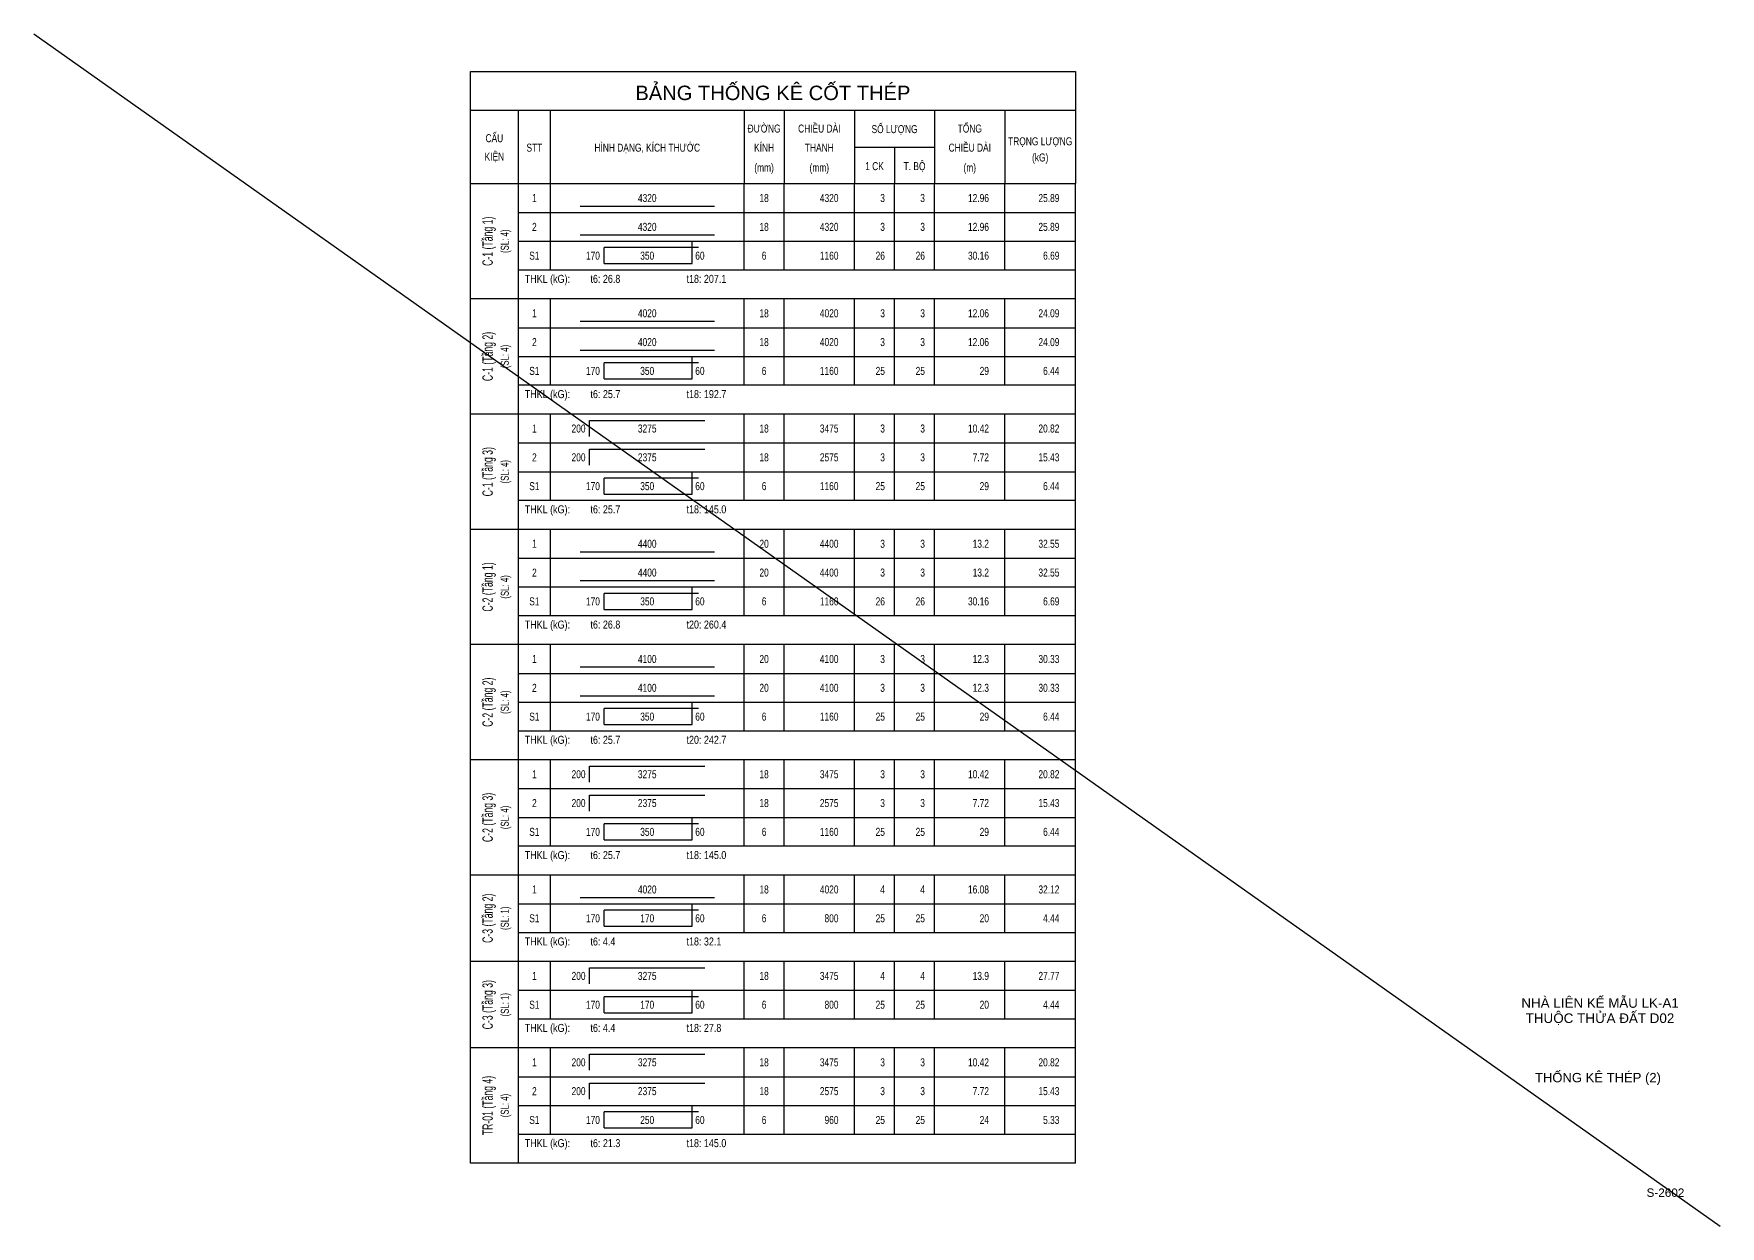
# Model space of a CAD drawing. Header units: millimetres. Extents: x -529861 to -223882, y -171969 to 61504.
# Drawn here: x -470681 to -438149, y -171969 to -148965 of the extents above; entities that cross this region are included whole.
import ezdxf
from ezdxf.enums import TextEntityAlignment as Align

# ---------------------------------------------------------------- set-up
doc = ezdxf.new("R2010")
doc.units = ezdxf.units.MM
doc.header["$LTSCALE"] = 5000
doc.layers.add('G-ANNO-TTLB', color=7, linetype='Continuous', lineweight=18)
for name, color, linetype in [('KCS_BORDER', 3, 'Continuous'), ('KCS_STEEL', 4, 'Continuous'), ('KCS_TEXT_BANVE_SO', 1, 'Continuous'), ('KCS_TEXT_BANVE_TEN', 162, 'Continuous'), ('KCS_TEXT_SLCK', 3, 'Continuous'), ('KCS_TEXT_TCK', 4, 'Continuous'), ('KCS_THONGKE', 2, 'Continuous'), ('KCS_THONGKE_THIN', 5, 'Continuous')]:
    doc.layers.add(name, color=color, linetype=linetype)
doc.layers.add('KCS_Plotter', color=11, linetype='Continuous', plot=False)
doc.styles.add('Arial_13', font='arial.ttf', dxfattribs={"height": 2.5})
doc.styles.add('Arial_14', font='arial.ttf', dxfattribs={"height": 2.5})
doc.styles.add('KCS_BIGTEXT', font='arial.ttf', dxfattribs={"width": 0.75})
doc.styles.add('KCS_SMTEXT', font='arial.ttf', dxfattribs={"width": 0.7})

# ---------------------------------------------------------------- blocks, each defined once
blk = doc.blocks.new('TK_2')
at = {"layer": 'KCS_STEEL'}
blk.add_line((19.25, 2), (61.25, 2), dxfattribs=at)
at = {"layer": 'KCS_THONGKE'}
for p, q in [((-15, 0), (-15, 9)), ((0, 0), (0, 9)), ((10, 0), (10, 9)), ((70.5, 0), (70.5, 9)), ((83, 0), (83, 9)), ((105, 0), (105, 9)), ((117.5, 0), (117.5, 9)), ((130, 0), (130, 9)), ((152, 0), (152, 9)), ((174, 0), (174, 9))]:
    blk.add_line(p, q, dxfattribs=at)
at = {"layer": 'KCS_THONGKE_THIN'}
blk.add_line((0, 0), (174, 0), dxfattribs=at)
at = {"layer": 'KCS_THONGKE', "style": 'KCS_SMTEXT', "width": 0.75}
for tag, p in [('SH', (5, 4.5)), ('L2', (40.25, 4.5)), ('DK', (76.75, 4.5))]:
    blk.add_attdef(tag, text='', height=2.5, dxfattribs=at).set_placement(p, align=Align.MIDDLE)
for tag, p in [('DAI', (100, 4.5)), ('SL1', (114.5, 4.5)), ('SLA', (127, 4.5)), ('DT', (147, 4.5)), ('TL', (169, 4.5))]:
    blk.add_attdef(tag, text='', height=2.5, dxfattribs=at).set_placement(p, align=Align.MIDDLE_RIGHT)
blk = doc.blocks.new('TK_14')
at = {"layer": 'KCS_STEEL'}
for p, q in [((56.25, 7), (26.75, 7)), ((26.75, 2), (26.75, 7)), ((54.25, 2), (54.25, 9)), ((26.75, 2), (54.25, 2))]:
    blk.add_line(p, q, dxfattribs=at)
at = {"layer": 'KCS_THONGKE'}
for p, q in [((-15, 0), (-15, 9)), ((0, 0), (0, 9)), ((10, 0), (10, 9)), ((70.5, 0), (70.5, 9)), ((83, 0), (83, 9)), ((105, 0), (105, 9)), ((117.5, 0), (117.5, 9)), ((130, 0), (130, 9)), ((152, 0), (152, 9)), ((174, 0), (174, 9))]:
    blk.add_line(p, q, dxfattribs=at)
at = {"layer": 'KCS_THONGKE_THIN'}
blk.add_line((174, 0), (0, 0), dxfattribs=at)
at = {"layer": 'KCS_THONGKE', "style": 'KCS_SMTEXT', "width": 0.75}
for tag, p in [('SH', (5, 4.5)), ('L2', (40.25, 4.5)), ('DK', (76.75, 4.5))]:
    blk.add_attdef(tag, text='', height=2.5, dxfattribs=at).set_placement(p, align=Align.MIDDLE)
for tag, p in [('L1', (25.47, 4.5)), ('DAI', (100, 4.5)), ('SL1', (114.5, 4.5)), ('SLA', (127, 4.5)), ('DT', (147, 4.5)), ('TL', (169, 4.5))]:
    blk.add_attdef(tag, text='', height=2.5, dxfattribs=at).set_placement(p, align=Align.MIDDLE_RIGHT)
blk.add_attdef('M', text='', height=2.5, dxfattribs=at).set_placement((55.25, 4.5), align=Align.MIDDLE_LEFT)
blk = doc.blocks.new('CTK_THKL2')
at = {"layer": 'KCS_THONGKE'}
for p, q in [((-15, 0), (-15, 9)), ((0, 0), (0, 9)), ((174, 0), (174, 9)), ((174, 0), (-15, 0))]:
    blk.add_line(p, q, dxfattribs=at)
at = {"layer": 'KCS_BORDER', "color": 5, "style": 'KCS_SMTEXT', "width": 0.7}
blk.add_attdef('TYPE', (85.49, -1.5), '', height=0.025, rotation=90, dxfattribs=at)
at = {"layer": 'KCS_THONGKE', "style": 'KCS_SMTEXT', "width": 0.8}
blk.add_text('THKL (kG):', height=2.5, dxfattribs=at).set_placement((2, 5))
for tag, p in [('TL1', (22.52, 5)), ('TL2', (52.52, 5)), ('TL3', (82.52, 5)), ('TL4', (112.52, 5)), ('TL5', (143.44, 5)), ('TL6', (22.52, 1)), ('TL7', (52.52, 1)), ('TL8', (82.52, 1)), ('TL9', (112.52, 1)), ('TL10', (143.44, 1))]:
    blk.add_attdef(tag, p, '', height=2.5, dxfattribs=at)
blk = doc.blocks.new('TK_6')
at = {"layer": 'KCS_STEEL'}
for p, q in [((22.25, 2), (22.25, 7)), ((22.25, 7), (58.25, 7))]:
    blk.add_line(p, q, dxfattribs=at)
at = {"layer": 'KCS_THONGKE'}
for p, q in [((-15, 0), (-15, 9)), ((0, 0), (0, 9)), ((10, 0), (10, 9)), ((70.5, 0), (70.5, 9)), ((83, 0), (83, 9)), ((105, 0), (105, 9)), ((117.5, 0), (117.5, 9)), ((130, 0), (130, 9)), ((152, 0), (152, 9)), ((174, 0), (174, 9))]:
    blk.add_line(p, q, dxfattribs=at)
at = {"layer": 'KCS_THONGKE_THIN'}
blk.add_line((0, 0), (174, 0), dxfattribs=at)
at = {"layer": 'KCS_THONGKE', "style": 'KCS_SMTEXT', "width": 0.75}
for tag, p in [('SH', (5, 4.5)), ('L2', (40.25, 4.5)), ('DK', (76.75, 4.5))]:
    blk.add_attdef(tag, text='', height=2.5, dxfattribs=at).set_placement(p, align=Align.MIDDLE)
for tag, p in [('L1', (20.98, 4.5)), ('DAI', (100, 4.5)), ('SL1', (114.5, 4.5)), ('SLA', (127, 4.5)), ('DT', (147, 4.5)), ('TL', (169, 4.5))]:
    blk.add_attdef(tag, text='', height=2.5, dxfattribs=at).set_placement(p, align=Align.MIDDLE_RIGHT)
blk = doc.blocks.new('THONGKE_TITLE')
at = {"layer": 'KCS_THONGKE'}
for p, q in [((0, -35), (0, 0)), ((0, 0), (189, 0)), ((189, 0), (189, -35)), ((0, -12), (189, -12)), ((15, -35), (15, -12)), ((25, -35), (25, -12)), ((85.5, -12), (85.5, -35)), ((98, -12), (98, -35)), ((120, -12), (120, -35)), ((145, -12), (145, -35)), ((167, -12), (167, -35)), ((120, -23.56), (145, -23.56)), ((132.5, -23.56), (132.5, -35)), ((0, -35), (189, -35))]:
    blk.add_line(p, q, dxfattribs=at)
at = {"layer": 'KCS_THONGKE', "color": 4, "style": 'KCS_BIGTEXT'}
blk.add_text('BẢNG THỐNG KÊ CỐT THÉP', height=4.5, dxfattribs=at).set_placement((94.5, -6), align=Align.MIDDLE)
at = {"layer": 'KCS_THONGKE', "style": 'KCS_SMTEXT', "width": 0.75}
for s, p in [('CHIỀU DÀI', (109, -19.04)), ('TỔNG', (156, -19.04)), ('CẤU', (7.5, -22.06)), ('ĐƯỜNG', (91.75, -19.04)), ('SỐ LƯỢNG', (132.5, -19.22)), ('TRỌNG LƯỢNG', (178, -23.03)), ('KIỆN', (7.5, -27.84)), ('STT', (20, -25.01)), ('HÌNH DẠNG, KÍCH THƯỚC', (55.25, -25.01)), ('KÍNH', (91.75, -25.01)), ('THANH', (109, -25.01)), ('CHIỀU DÀI', (156, -25.01)), ('(kG)', (178, -28.08)), ('(mm)', (91.75, -31.24)), ('(mm)', (109, -31.24)), ('1 CK', (126.25, -30.79)), ('T. BỘ', (138.75, -30.79)), ('(m)', (156, -31.24))]:
    blk.add_text(s, height=2.5, dxfattribs=at).set_placement(p, align=Align.CENTER)

msp = doc.modelspace()

# ---------------------------------------------------------------- linework, layer by layer
at = {"layer": 'KCS_Plotter', "linetype": 'ByBlock', "ltscale": 1500}
msp.add_line((-470680.77, -148964.82), (-438149.14, -171969.32), dxfattribs=at)

# ---------------------------------------------------------------- block references
at = {"layer": 'KCS_THONGKE', "xscale": 61.75, "yscale": 61.75, "zscale": 61.75}
msp.add_blockref('THONGKE_TITLE', (-462258.54, -149695.21), dxfattribs=at)
at = {"layer": 'KCS_THONGKE', "linetype": 'ByBlock', "xscale": 61.74999999999999, "yscale": 61.74999999999999, "zscale": 61.74999999999999}
for name, p, values in [('TK_2', (-461332.29, -152412.21), {'L2': '4320', 'TL': '25.89', 'DT': '12.96', 'SLA': '3', 'SL1': '3', 'DAI': '4320', 'DK': '18', 'SH': '1'}), ('TK_2', (-461332.29, -152967.96), {'L2': '4320', 'TL': '25.89', 'DT': '12.96', 'SLA': '3', 'SL1': '3', 'DAI': '4320', 'DK': '18', 'SH': '2'}), ('TK_14', (-461332.29, -153523.71), {'SH': 'S1', 'L1': '170', 'L2': '350', 'M': '60', 'DK': '6', 'DAI': '1160', 'SL1': '26', 'SLA': '26', 'DT': '30.16', 'TL': '6.69'}), ('CTK_THKL2', (-461332.29, -154079.46), {'TL1': 't6: 26.8', 'TL2': 't18: 207.1'}), ('TK_2', (-461332.29, -154635.21), {'L2': '4020', 'TL': '24.09', 'DT': '12.06', 'SLA': '3', 'SL1': '3', 'DAI': '4020', 'DK': '18', 'SH': '1'}), ('TK_2', (-461332.29, -155190.96), {'L2': '4020', 'TL': '24.09', 'DT': '12.06', 'SLA': '3', 'SL1': '3', 'DAI': '4020', 'DK': '18', 'SH': '2'}), ('TK_14', (-461332.29, -155746.71), {'SH': 'S1', 'L1': '170', 'L2': '350', 'M': '60', 'DK': '6', 'DAI': '1160', 'SL1': '25', 'SLA': '25', 'DT': '29', 'TL': '6.44'}), ('CTK_THKL2', (-461332.29, -156302.46), {'TL1': 't6: 25.7', 'TL2': 't18: 192.7'}), ('TK_6', (-461332.29, -156858.21), {'L1': '200', 'L2': '3275', 'SH': '1', 'DAI': '3475', 'DK': '18', 'SL1': '3', 'SLA': '3', 'TL': '20.82', 'DT': '10.42'}), ('TK_6', (-461332.29, -157413.96), {'L1': '200', 'L2': '2375', 'SH': '2', 'DAI': '2575', 'DK': '18', 'SL1': '3', 'SLA': '3', 'TL': '15.43', 'DT': '7.72'}), ('TK_14', (-461332.29, -157969.71), {'SH': 'S1', 'L1': '170', 'L2': '350', 'M': '60', 'DK': '6', 'DAI': '1160', 'SL1': '25', 'SLA': '25', 'DT': '29', 'TL': '6.44'}), ('CTK_THKL2', (-461332.29, -158525.46), {'TL1': 't6: 25.7', 'TL2': 't18: 145.0'}), ('TK_2', (-461332.29, -159081.21), {'L2': '4400', 'TL': '32.55', 'DT': '13.2', 'SLA': '3', 'SL1': '3', 'DAI': '4400', 'DK': '20', 'SH': '1'}), ('TK_2', (-461332.29, -159636.96), {'L2': '4400', 'TL': '32.55', 'DT': '13.2', 'SLA': '3', 'SL1': '3', 'DAI': '4400', 'DK': '20', 'SH': '2'}), ('TK_14', (-461332.29, -160192.71), {'SH': 'S1', 'L1': '170', 'L2': '350', 'M': '60', 'DK': '6', 'DAI': '1160', 'SL1': '26', 'SLA': '26', 'DT': '30.16', 'TL': '6.69'}), ('CTK_THKL2', (-461332.29, -160748.46), {'TL1': 't6: 26.8', 'TL2': 't20: 260.4'}), ('TK_2', (-461332.29, -161304.21), {'L2': '4100', 'TL': '30.33', 'DT': '12.3', 'SLA': '3', 'SL1': '3', 'DAI': '4100', 'DK': '20', 'SH': '1'}), ('TK_2', (-461332.29, -161859.96), {'L2': '4100', 'TL': '30.33', 'DT': '12.3', 'SLA': '3', 'SL1': '3', 'DAI': '4100', 'DK': '20', 'SH': '2'}), ('TK_14', (-461332.29, -162415.71), {'SH': 'S1', 'L1': '170', 'L2': '350', 'M': '60', 'DK': '6', 'DAI': '1160', 'SL1': '25', 'SLA': '25', 'DT': '29', 'TL': '6.44'}), ('CTK_THKL2', (-461332.29, -162971.46), {'TL1': 't6: 25.7', 'TL2': 't20: 242.7'}), ('TK_6', (-461332.29, -163527.21), {'L1': '200', 'L2': '3275', 'SH': '1', 'DAI': '3475', 'DK': '18', 'SL1': '3', 'SLA': '3', 'TL': '20.82', 'DT': '10.42'}), ('TK_6', (-461332.29, -164082.96), {'L1': '200', 'L2': '2375', 'SH': '2', 'DAI': '2575', 'DK': '18', 'SL1': '3', 'SLA': '3', 'TL': '15.43', 'DT': '7.72'}), ('TK_14', (-461332.29, -164638.71), {'SH': 'S1', 'L1': '170', 'L2': '350', 'M': '60', 'DK': '6', 'DAI': '1160', 'SL1': '25', 'SLA': '25', 'DT': '29', 'TL': '6.44'}), ('CTK_THKL2', (-461332.29, -165194.46), {'TL1': 't6: 25.7', 'TL2': 't18: 145.0'}), ('TK_2', (-461332.29, -165750.21), {'L2': '4020', 'TL': '32.12', 'DT': '16.08', 'SLA': '4', 'SL1': '4', 'DAI': '4020', 'DK': '18', 'SH': '1'}), ('TK_14', (-461332.29, -166305.96), {'SH': 'S1', 'L1': '170', 'L2': '170', 'M': '60', 'DK': '6', 'DAI': '800', 'SL1': '25', 'SLA': '25', 'DT': '20', 'TL': '4.44'}), ('CTK_THKL2', (-461332.29, -166861.71), {'TL1': 't6: 4.4', 'TL2': 't18: 32.1'}), ('TK_6', (-461332.29, -167417.46), {'L1': '200', 'L2': '3275', 'SH': '1', 'DAI': '3475', 'DK': '18', 'SL1': '4', 'SLA': '4', 'TL': '27.77', 'DT': '13.9'}), ('TK_14', (-461332.29, -167973.21), {'SH': 'S1', 'L1': '170', 'L2': '170', 'M': '60', 'DK': '6', 'DAI': '800', 'SL1': '25', 'SLA': '25', 'DT': '20', 'TL': '4.44'}), ('CTK_THKL2', (-461332.29, -168528.96), {'TL1': 't6: 4.4', 'TL2': 't18: 27.8'}), ('TK_6', (-461332.29, -169084.71), {'L1': '200', 'L2': '3275', 'SH': '1', 'DAI': '3475', 'DK': '18', 'SL1': '3', 'SLA': '3', 'TL': '20.82', 'DT': '10.42'}), ('TK_6', (-461332.29, -169640.46), {'L1': '200', 'L2': '2375', 'SH': '2', 'DAI': '2575', 'DK': '18', 'SL1': '3', 'SLA': '3', 'TL': '15.43', 'DT': '7.72'}), ('TK_14', (-461332.29, -170196.21), {'SH': 'S1', 'L1': '170', 'L2': '250', 'M': '60', 'DK': '6', 'DAI': '960', 'SL1': '25', 'SLA': '25', 'DT': '24', 'TL': '5.33'}), ('CTK_THKL2', (-461332.29, -170751.96), {'TL1': 't6: 21.3', 'TL2': 't18: 145.0'})]:
    msp.add_blockref(name, p, dxfattribs=at).add_auto_attribs(values)

# ---------------------------------------------------------------- texts
at = {"layer": 'G-ANNO-TTLB', "lineweight": 9, "attachment_point": 1}
for s, insert, char_height, width, style in [('NHÀ LIÊN K', (-441986.67, -167569.12), 185.034, 1738.5418, 'Arial_13'), ('\\fArial|b0|i0|c254|p34|;Ế', (-440552.23, -167569.12), 185.0344, 207.6756, 'Arial_14'), ('\\fArial|b0|i0|c254|p34|;Ẫ', (-440096.93, -167569.12), 185.0344, 207.6756, 'Arial_14'), ('THU', (-441903.44, -167862.86), 185.034, 646.7613, 'Arial_13'), ('\\fArial|b0|i0|c254|p34|;Ộ', (-441369.81, -167862.86), 185.0344, 243.2772, 'Arial_14'), ('C TH', (-441169.09, -167862.86), 185.034, 735.7651, 'Arial_13'), ('\\fArial|b0|i0|c254|p34|;Ử', (-440562.02, -167862.86), 185.0344, 267.0115, 'Arial_14'), ('A ', (-440341.71, -167862.86), 185.034, 296.6795, 'Arial_13'), (' M', (-440380.88, -167569.12), 185.034, 344.1482, 'Arial_13'), ('Đ', (-440096.93, -167862.86), 185.03, 225.4764, 'Arial_13'), ('\\fArial|b0|i0|c254|p34|;Ấ', (-439910.89, -167862.86), 185.0344, 207.6756, 'Arial_14'), ('U LK-A1', (-439925.58, -167569.12), 185.034, 1180.7844, 'Arial_13'), ('T D02', (-439739.54, -167862.86), 185.034, 854.4369, 'Arial_13')]:
    msp.add_mtext(s, dxfattribs=dict(at, insert=insert, char_height=char_height, width=width, style=style))
at = {"layer": 'KCS_TEXT_BANVE_SO', "linetype": 'ByBlock', "style": 'Arial_13'}
msp.add_text('S-2602', height=162, dxfattribs=at).set_placement((-439571.46, -171401.78))
at = {"layer": 'KCS_TEXT_BANVE_TEN', "linetype": 'ByBlock', "style": 'Arial_13'}
msp.add_text('THỐNG KÊ THÉP (2)', height=180, dxfattribs=at).set_placement((-441724.01, -169191.56))
at = {"layer": 'KCS_TEXT_SLCK', "linetype": 'ByBlock', "ltscale": 1500, "style": 'KCS_SMTEXT', "width": 0.7}
for s, p in [('(SL: 4)', (-461517.54, -152967.96)), ('(SL: 4)', (-461517.54, -155190.96)), ('(SL: 4)', (-461517.54, -157413.96)), ('(SL: 4)', (-461517.54, -159636.96)), ('(SL: 4)', (-461517.54, -161859.96)), ('(SL: 4)', (-461517.54, -164082.96)), ('(SL: 1)', (-461517.54, -166028.09)), ('(SL: 1)', (-461517.54, -167695.34)), ('(SL: 4)', (-461517.54, -169640.46))]:
    msp.add_text(s, height=154.375, rotation=90, dxfattribs=at).set_placement(p, align=Align.CENTER)
at = {"layer": 'KCS_TEXT_TCK', "linetype": 'ByBlock', "ltscale": 1500, "style": 'KCS_BIGTEXT', "width": 0.6}
for s, p in [('C-1 (Tầng 1)', (-461826.29, -152967.96)), ('C-1 (Tầng 2)', (-461826.29, -155190.96)), ('C-1 (Tầng 3)', (-461826.29, -157413.96)), ('C-2 (Tầng 1)', (-461826.29, -159636.96)), ('C-2 (Tầng 2)', (-461826.29, -161859.96)), ('C-2 (Tầng 3)', (-461826.29, -164082.96)), ('C-3 (Tầng 2)', (-461826.29, -166028.09)), ('C-3 (Tầng 3)', (-461826.29, -167695.34)), ('TR-01 (Tầng 4)', (-461826.29, -169640.46))]:
    msp.add_text(s, height=200, rotation=90, dxfattribs=at).set_placement(p, align=Align.CENTER)

doc.saveas('drawing.dxf')
